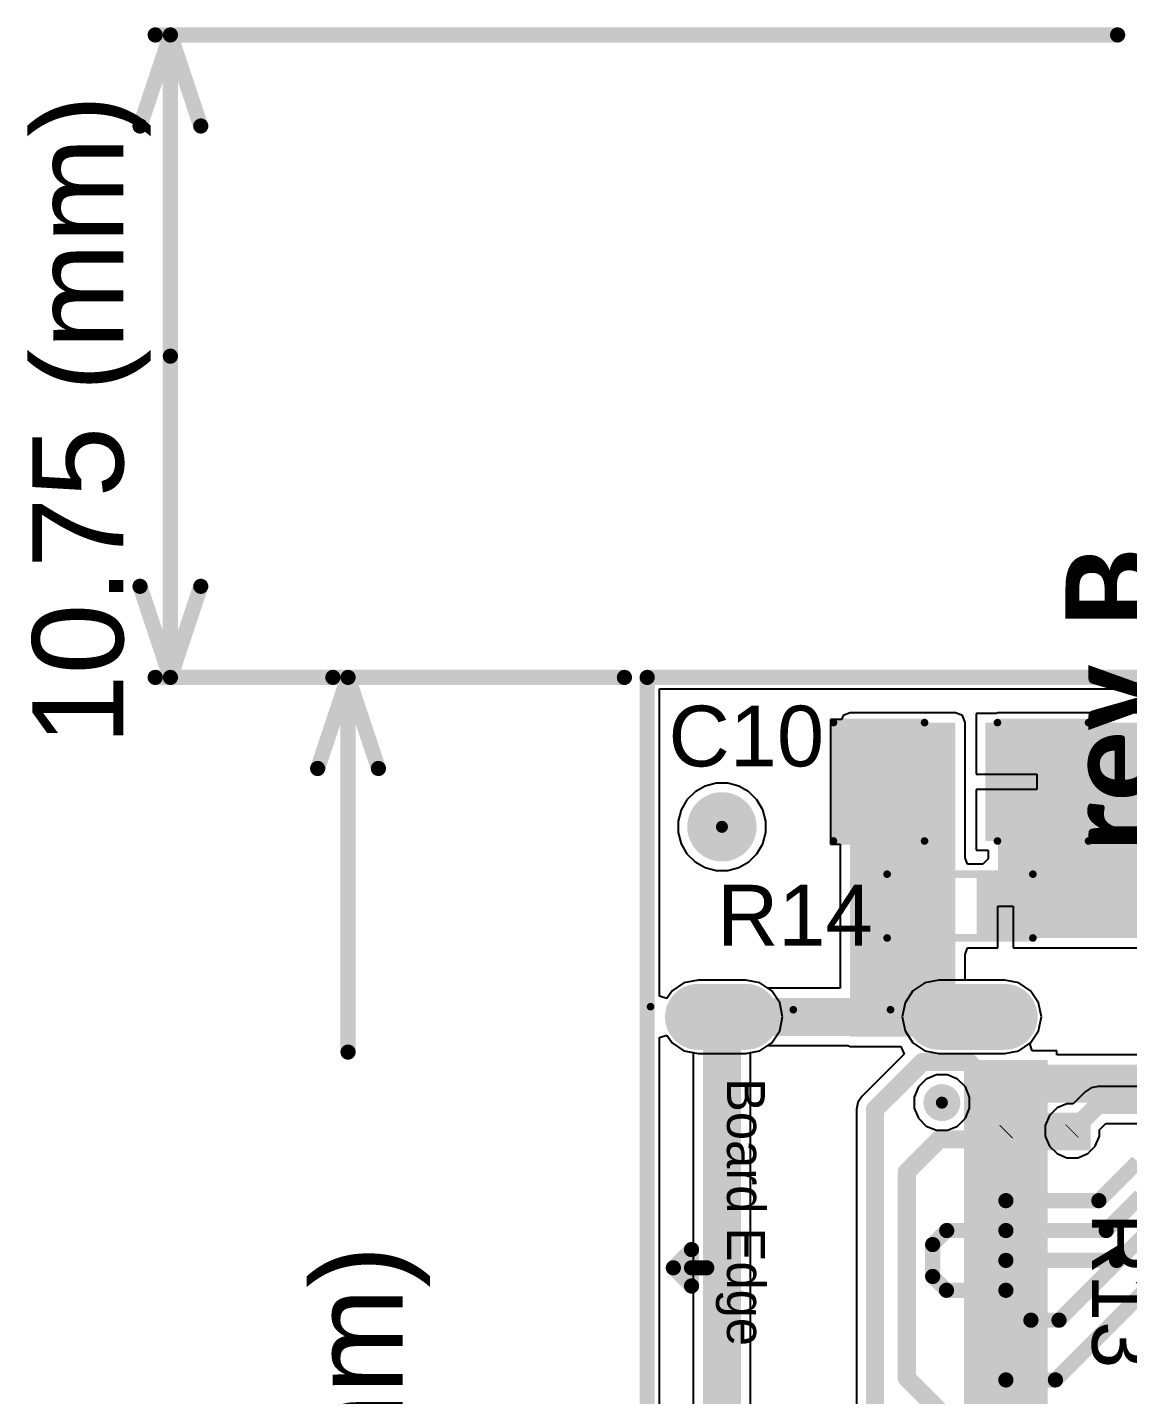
# Model space of a CAD drawing. Header units: millimetres. Extents: x -0.42 to 2.4, y -0.33 to 1.81.
# Drawn here: x -0.408 to 0.316, y 0.56 to 1.461 of the extents above; entities that cross this region are included whole.
import ezdxf

# ---------------------------------------------------------------- set-up
doc = ezdxf.new("R2010")
doc.units = ezdxf.units.MM
doc.header["$MEASUREMENT"] = 0
for name, color, linetype in [('BottomLayer', 5, 'Continuous'), ('BottomSolder', 6, 'Continuous'), ('Mechanical1', 6, 'Continuous'), ('Mechanical2', 216, 'Continuous'), ('MultiLayer', 9, 'Continuous'), ('PadHoleLayer', 156, 'Continuous'), ('TopLayer', 1, 'Continuous'), ('TopOverlay', 2, 'Continuous'), ('TopPaste', 8, 'Continuous'), ('TopSolder', 216, 'Continuous'), ('ViaHoleLayer', 16, 'Continuous')]:
    doc.layers.add(name, color=color, linetype=linetype)
doc.styles.add('Arial', font='', dxfattribs={"height": 0.2})
doc.styles.add('Calibri', font='', dxfattribs={"height": 0.2})
doc.styles.get('Arial').set_extended_font_data('Arial')
doc.styles.get('Calibri').set_extended_font_data('Calibri', bold=True)

# ---------------------------------------------------------------- blocks, each defined once
blk = doc.blocks.new('R___0603_21')
at = {"layer": 'TopLayer'}
for points in [[(-0.015, 0.0175), (-0.015, -0.0175), (-0.045, -0.0175), (-0.045, 0.0175)], [(0.045, 0.0175), (0.045, -0.0175), (0.015, -0.0175), (0.015, 0.0175)]]:
    blk.add_hatch(color=1, dxfattribs=at).paths.add_polyline_path(points)
at = {"layer": 'TopPaste'}
for points in [[(-0.015, 0.0175), (-0.015, -0.0175), (-0.045, -0.0175), (-0.045, 0.0175)], [(0.045, 0.0175), (0.045, -0.0175), (0.015, -0.0175), (0.015, 0.0175)]]:
    blk.add_hatch(color=8, dxfattribs=at).paths.add_polyline_path(points)
at = {"layer": 'TopSolder'}
for points in [[(-0.011, 0.0215), (-0.011, -0.0215), (-0.049, -0.0215), (-0.049, 0.0215)], [(0.049, 0.0215), (0.049, -0.0215), (0.011, -0.0215), (0.011, 0.0215)]]:
    blk.add_hatch(color=216, dxfattribs=at).paths.add_polyline_path(points)
at = {"layer": 'TopOverlay', "const_width": 0.005}
for points in [[(-0.048, 0.021), (-0.048, -0.021)], [(0.048, 0.021), (-0.048, 0.021)], [(0.048, 0.021), (0.048, -0.021)], [(0.048, -0.021), (-0.048, -0.021)]]:
    blk.add_lwpolyline(points, dxfattribs=at)
at = {"layer": 'TopOverlay', "const_width": 0.0025}
for points in [[(-0.04925, 0.021, 1), (-0.04675, 0.021, 1)], [(-0.04925, 0.021, 1), (-0.04675, 0.021, 1)], [(0.04675, 0.021, 1), (0.04925, 0.021, 1)], [(0.04675, 0.021, 1), (0.04925, 0.021, 1)], [(-0.04925, -0.021, 1), (-0.04675, -0.021, 1)], [(-0.04925, -0.021, 1), (-0.04675, -0.021, 1)], [(0.04675, -0.021, 1), (0.04925, -0.021, 1)], [(0.04675, -0.021, 1), (0.04925, -0.021, 1)]]:
    blk.add_lwpolyline(points, format="xyb", close=True, dxfattribs=at)
blk = doc.blocks.new('TYPE_C_31_M_12__37')
at = {"layer": 'BottomLayer'}
h = blk.add_hatch(color=5, dxfattribs=at)
edge = h.paths.add_edge_path()
edge.add_arc((-0.04429, -0.00079), 0.01772, 0, 180)
edge.add_line((-0.06201, -0.00079), (-0.06201, -0.04409))
edge.add_arc((-0.04429, -0.04409), 0.01772, 180, 360)
edge.add_line((-0.02657, -0.04409), (-0.02657, -0.00079))
h = blk.add_hatch(color=5, dxfattribs=at)
edge = h.paths.add_edge_path()
edge.add_arc((0.29626, -0.04409), 0.01772, 180, 360)
edge.add_line((0.31398, -0.04409), (0.31398, -0.00079))
edge.add_arc((0.29626, -0.00079), 0.01772, 0, 180)
edge.add_line((0.27854, -0.00079), (0.27854, -0.04409))
h = blk.add_hatch(color=5, dxfattribs=at)
edge = h.paths.add_edge_path()
edge.add_arc((-0.04429, -0.20276), 0.01772, 180, 360)
edge.add_line((-0.02657, -0.20276), (-0.02657, -0.17126))
edge.add_arc((-0.04429, -0.17126), 0.01772, 0, 180)
edge.add_line((-0.06201, -0.17126), (-0.06201, -0.20276))
h = blk.add_hatch(color=5, dxfattribs=at)
edge = h.paths.add_edge_path()
edge.add_arc((0.29626, -0.20276), 0.01772, 180, 360)
edge.add_line((0.31398, -0.20276), (0.31398, -0.17126))
edge.add_arc((0.29626, -0.17126), 0.01772, 0, 180)
edge.add_line((0.27854, -0.17126), (0.27854, -0.20276))
at = {"layer": 'BottomSolder'}
h = blk.add_hatch(color=6, dxfattribs=at)
edge = h.paths.add_edge_path()
edge.add_arc((-0.04429, -0.00079), 0.02172, 0, 180)
edge.add_line((-0.06601, -0.00079), (-0.06601, -0.04409))
edge.add_arc((-0.04429, -0.04409), 0.02172, 180, 360)
edge.add_line((-0.02257, -0.04409), (-0.02257, -0.00079))
h = blk.add_hatch(color=6, dxfattribs=at)
edge = h.paths.add_edge_path()
edge.add_arc((0.29626, -0.04409), 0.02172, 180, 360)
edge.add_line((0.31798, -0.04409), (0.31798, -0.00079))
edge.add_arc((0.29626, -0.00079), 0.02172, 0, 180)
edge.add_line((0.27454, -0.00079), (0.27454, -0.04409))
h = blk.add_hatch(color=6, dxfattribs=at)
edge = h.paths.add_edge_path()
edge.add_arc((0.0122, -0.04213), 0.004, 0, 360)
h = blk.add_hatch(color=6, dxfattribs=at)
edge = h.paths.add_edge_path()
edge.add_arc((0.23976, -0.04213), 0.004, 0, 360)
h = blk.add_hatch(color=6, dxfattribs=at)
edge = h.paths.add_edge_path()
edge.add_arc((-0.04429, -0.20276), 0.02172, 180, 360)
edge.add_line((-0.02257, -0.20276), (-0.02257, -0.17126))
edge.add_arc((-0.04429, -0.17126), 0.02172, 0, 180)
edge.add_line((-0.06601, -0.17126), (-0.06601, -0.20276))
h = blk.add_hatch(color=6, dxfattribs=at)
edge = h.paths.add_edge_path()
edge.add_arc((0.29626, -0.20276), 0.02172, 180, 360)
edge.add_line((0.31798, -0.20276), (0.31798, -0.17126))
edge.add_arc((0.29626, -0.17126), 0.02172, 0, 180)
edge.add_line((0.27454, -0.17126), (0.27454, -0.20276))
at = {"layer": 'MultiLayer'}
h = blk.add_hatch(color=9, dxfattribs=at)
edge = h.paths.add_edge_path()
edge.add_arc((-0.04429, -0.00079), 0.01772, 0, 180)
edge.add_line((-0.06201, -0.00079), (-0.06201, -0.04409))
edge.add_arc((-0.04429, -0.04409), 0.01772, 180, 360)
edge.add_line((-0.02657, -0.04409), (-0.02657, -0.00079))
h = blk.add_hatch(color=9, dxfattribs=at)
edge = h.paths.add_edge_path()
edge.add_arc((0.29626, -0.04409), 0.01772, 180, 360)
edge.add_line((0.31398, -0.04409), (0.31398, -0.00079))
edge.add_arc((0.29626, -0.00079), 0.01772, 0, 180)
edge.add_line((0.27854, -0.00079), (0.27854, -0.04409))
h = blk.add_hatch(color=9, dxfattribs=at)
edge = h.paths.add_edge_path()
edge.add_arc((-0.04429, -0.20276), 0.01772, 180, 360)
edge.add_line((-0.02657, -0.20276), (-0.02657, -0.17126))
edge.add_arc((-0.04429, -0.17126), 0.01772, 0, 180)
edge.add_line((-0.06201, -0.17126), (-0.06201, -0.20276))
h = blk.add_hatch(color=9, dxfattribs=at)
edge = h.paths.add_edge_path()
edge.add_arc((0.29626, -0.20276), 0.01772, 180, 360)
edge.add_line((0.31398, -0.20276), (0.31398, -0.17126))
edge.add_arc((0.29626, -0.17126), 0.01772, 0, 180)
edge.add_line((0.27854, -0.17126), (0.27854, -0.20276))
at = {"layer": 'PadHoleLayer'}
h = blk.add_hatch(color=156, dxfattribs=at)
edge = h.paths.add_edge_path()
edge.add_arc((-0.04429, -0.04409), 0.01181, 180, 360)
edge.add_line((-0.03248, -0.04409), (-0.03248, -0.00079))
edge.add_arc((-0.04429, -0.00079), 0.01181, 0, 180)
edge.add_line((-0.0561, -0.00079), (-0.0561, -0.04409))
h = blk.add_hatch(color=156, dxfattribs=at)
edge = h.paths.add_edge_path()
edge.add_arc((0.29626, -0.04409), 0.01181, 180, 360)
edge.add_line((0.30807, -0.04409), (0.30807, -0.00079))
edge.add_arc((0.29626, -0.00079), 0.01181, 0, 180)
edge.add_line((0.28445, -0.00079), (0.28445, -0.04409))
h = blk.add_hatch(color=156, dxfattribs=at)
edge = h.paths.add_edge_path()
edge.add_arc((0.0122, -0.04213), 0.0122, 0, 360)
h = blk.add_hatch(color=156, dxfattribs=at)
edge = h.paths.add_edge_path()
edge.add_arc((0.23976, -0.04213), 0.0122, 0, 360)
h = blk.add_hatch(color=156, dxfattribs=at)
edge = h.paths.add_edge_path()
edge.add_arc((-0.04429, -0.20276), 0.01181, 180, 360)
edge.add_line((-0.03248, -0.20276), (-0.03248, -0.17126))
edge.add_arc((-0.04429, -0.17126), 0.01181, 0, 180)
edge.add_line((-0.0561, -0.17126), (-0.0561, -0.20276))
h = blk.add_hatch(color=156, dxfattribs=at)
edge = h.paths.add_edge_path()
edge.add_arc((0.29626, -0.20276), 0.01181, 180, 360)
edge.add_line((0.30807, -0.20276), (0.30807, -0.17126))
edge.add_arc((0.29626, -0.17126), 0.01181, 0, 180)
edge.add_line((0.28445, -0.17126), (0.28445, -0.20276))
at = {"layer": 'TopLayer'}
for points in [[(-0.01181, 0.02362), (0.01181, 0.02362), (0.01181, -0.02362), (-0.01181, -0.02362)], [(0.01969, 0.02362), (0.04331, 0.02362), (0.04331, -0.02362), (0.01969, -0.02362)], [(0.05118, 0.02362), (0.06299, 0.02362), (0.06299, -0.02362), (0.05118, -0.02362)], [(0.07087, 0.02362), (0.08268, 0.02362), (0.08268, -0.02362), (0.07087, -0.02362)], [(0.09055, 0.02362), (0.10236, 0.02362), (0.10236, -0.02362), (0.09055, -0.02362)], [(0.11024, 0.02362), (0.12205, 0.02362), (0.12205, -0.02362), (0.11024, -0.02362)], [(0.14173, -0.02362), (0.12992, -0.02362), (0.12992, 0.02362), (0.14173, 0.02362)], [(0.16142, -0.02362), (0.14961, -0.02362), (0.14961, 0.02362), (0.16142, 0.02362)], [(0.1811, -0.02362), (0.16929, -0.02362), (0.16929, 0.02362), (0.1811, 0.02362)], [(0.20079, -0.02362), (0.18898, -0.02362), (0.18898, 0.02362), (0.20079, 0.02362)], [(0.23228, -0.02362), (0.20866, -0.02362), (0.20866, 0.02362), (0.23228, 0.02362)], [(0.24016, 0.02362), (0.26378, 0.02362), (0.26378, -0.02362), (0.24016, -0.02362)]]:
    blk.add_hatch(color=1, dxfattribs=at).paths.add_polyline_path(points)
h = blk.add_hatch(color=1, dxfattribs=at)
edge = h.paths.add_edge_path()
edge.add_arc((-0.04429, -0.00079), 0.01772, 0, 180)
edge.add_line((-0.06201, -0.00079), (-0.06201, -0.04409))
edge.add_arc((-0.04429, -0.04409), 0.01772, 180, 360)
edge.add_line((-0.02657, -0.04409), (-0.02657, -0.00079))
h = blk.add_hatch(color=1, dxfattribs=at)
edge = h.paths.add_edge_path()
edge.add_arc((0.29626, -0.04409), 0.01772, 180, 360)
edge.add_line((0.31398, -0.04409), (0.31398, -0.00079))
edge.add_arc((0.29626, -0.00079), 0.01772, 0, 180)
edge.add_line((0.27854, -0.00079), (0.27854, -0.04409))
h = blk.add_hatch(color=1, dxfattribs=at)
edge = h.paths.add_edge_path()
edge.add_arc((-0.04429, -0.20276), 0.01772, 180, 360)
edge.add_line((-0.02657, -0.20276), (-0.02657, -0.17126))
edge.add_arc((-0.04429, -0.17126), 0.01772, 0, 180)
edge.add_line((-0.06201, -0.17126), (-0.06201, -0.20276))
h = blk.add_hatch(color=1, dxfattribs=at)
edge = h.paths.add_edge_path()
edge.add_arc((0.29626, -0.20276), 0.01772, 180, 360)
edge.add_line((0.31398, -0.20276), (0.31398, -0.17126))
edge.add_arc((0.29626, -0.17126), 0.01772, 0, 180)
edge.add_line((0.27854, -0.17126), (0.27854, -0.20276))
at = {"layer": 'TopPaste'}
for points in [[(-0.01181, 0.02362), (0.01181, 0.02362), (0.01181, -0.02362), (-0.01181, -0.02362)], [(0.01969, 0.02362), (0.04331, 0.02362), (0.04331, -0.02362), (0.01969, -0.02362)], [(0.05118, 0.02362), (0.06299, 0.02362), (0.06299, -0.02362), (0.05118, -0.02362)], [(0.07087, 0.02362), (0.08268, 0.02362), (0.08268, -0.02362), (0.07087, -0.02362)], [(0.09055, 0.02362), (0.10236, 0.02362), (0.10236, -0.02362), (0.09055, -0.02362)], [(0.11024, 0.02362), (0.12205, 0.02362), (0.12205, -0.02362), (0.11024, -0.02362)], [(0.14173, -0.02362), (0.12992, -0.02362), (0.12992, 0.02362), (0.14173, 0.02362)], [(0.16142, -0.02362), (0.14961, -0.02362), (0.14961, 0.02362), (0.16142, 0.02362)], [(0.1811, -0.02362), (0.16929, -0.02362), (0.16929, 0.02362), (0.1811, 0.02362)], [(0.20079, -0.02362), (0.18898, -0.02362), (0.18898, 0.02362), (0.20079, 0.02362)], [(0.23228, -0.02362), (0.20866, -0.02362), (0.20866, 0.02362), (0.23228, 0.02362)], [(0.24016, 0.02362), (0.26378, 0.02362), (0.26378, -0.02362), (0.24016, -0.02362)]]:
    blk.add_hatch(color=8, dxfattribs=at).paths.add_polyline_path(points)
at = {"layer": 'TopSolder'}
for points in [[(-0.01581, 0.02762), (0.01581, 0.02762), (0.01581, -0.02762), (-0.01581, -0.02762)], [(0.01569, 0.02762), (0.04731, 0.02762), (0.04731, -0.02762), (0.01569, -0.02762)], [(0.04718, 0.02762), (0.06699, 0.02762), (0.06699, -0.02762), (0.04718, -0.02762)], [(0.06687, 0.02762), (0.08668, 0.02762), (0.08668, -0.02762), (0.06687, -0.02762)], [(0.08655, 0.02762), (0.10636, 0.02762), (0.10636, -0.02762), (0.08655, -0.02762)], [(0.10624, 0.02762), (0.12605, 0.02762), (0.12605, -0.02762), (0.10624, -0.02762)], [(0.14573, -0.02762), (0.12592, -0.02762), (0.12592, 0.02762), (0.14573, 0.02762)], [(0.16542, -0.02762), (0.14561, -0.02762), (0.14561, 0.02762), (0.16542, 0.02762)], [(0.1851, -0.02762), (0.16529, -0.02762), (0.16529, 0.02762), (0.1851, 0.02762)], [(0.20479, -0.02762), (0.18498, -0.02762), (0.18498, 0.02762), (0.20479, 0.02762)], [(0.23628, -0.02762), (0.20466, -0.02762), (0.20466, 0.02762), (0.23628, 0.02762)], [(0.23616, 0.02762), (0.26778, 0.02762), (0.26778, -0.02762), (0.23616, -0.02762)]]:
    blk.add_hatch(color=216, dxfattribs=at).paths.add_polyline_path(points)
h = blk.add_hatch(color=216, dxfattribs=at)
edge = h.paths.add_edge_path()
edge.add_arc((-0.04429, -0.00079), 0.02172, 0, 180)
edge.add_line((-0.06601, -0.00079), (-0.06601, -0.04409))
edge.add_arc((-0.04429, -0.04409), 0.02172, 180, 360)
edge.add_line((-0.02257, -0.04409), (-0.02257, -0.00079))
h = blk.add_hatch(color=216, dxfattribs=at)
edge = h.paths.add_edge_path()
edge.add_arc((0.29626, -0.04409), 0.02172, 180, 360)
edge.add_line((0.31798, -0.04409), (0.31798, -0.00079))
edge.add_arc((0.29626, -0.00079), 0.02172, 0, 180)
edge.add_line((0.27454, -0.00079), (0.27454, -0.04409))
h = blk.add_hatch(color=216, dxfattribs=at)
edge = h.paths.add_edge_path()
edge.add_arc((0.0122, -0.04213), 0.004, 0, 360)
h = blk.add_hatch(color=216, dxfattribs=at)
edge = h.paths.add_edge_path()
edge.add_arc((0.23976, -0.04213), 0.004, 0, 360)
h = blk.add_hatch(color=216, dxfattribs=at)
edge = h.paths.add_edge_path()
edge.add_arc((-0.04429, -0.20276), 0.02172, 180, 360)
edge.add_line((-0.02257, -0.20276), (-0.02257, -0.17126))
edge.add_arc((-0.04429, -0.17126), 0.02172, 0, 180)
edge.add_line((-0.06601, -0.17126), (-0.06601, -0.20276))
h = blk.add_hatch(color=216, dxfattribs=at)
edge = h.paths.add_edge_path()
edge.add_arc((0.29626, -0.20276), 0.02172, 180, 360)
edge.add_line((0.31798, -0.20276), (0.31798, -0.17126))
edge.add_arc((0.29626, -0.17126), 0.02172, 0, 180)
edge.add_line((0.27454, -0.17126), (0.27454, -0.20276))
at = {"layer": 'TopOverlay'}
for points, const_width in [([(-0.049, -0.14), (-0.049, -0.076)], 0.005), ([(0.30097, -0.14), (0.30097, -0.076)], 0.005), ([(0.121, -0.207), (0.121, -0.197)], 0.01), ([(0.121, -0.219), (0.109, -0.207)], 0.01), ([(0.133, -0.207), (0.109, -0.207)], 0.01), ([(0.121, -0.219), (0.133, -0.207)], 0.01), ([(0.30297, -0.23402), (-0.051, -0.23402)], 0.005)]:
    blk.add_lwpolyline(points, dxfattribs=dict(at, const_width=const_width))
for points, const_width in [([(-0.05025, -0.076, 1), (-0.04775, -0.076, 1)], 0.0025), ([(0.29972, -0.076, 1), (0.30222, -0.076, 1)], 0.0025), ([(-0.05025, -0.14, 1), (-0.04775, -0.14, 1)], 0.0025), ([(0.29972, -0.14, 1), (0.30222, -0.14, 1)], 0.0025), ([(0.1185, -0.197, 1), (0.1235, -0.197, 1)], 0.005), ([(0.1065, -0.207, 1), (0.1115, -0.207, 1)], 0.005), ([(0.1065, -0.207, 1), (0.1115, -0.207, 1)], 0.005), ([(0.1185, -0.207, 1), (0.1235, -0.207, 1)], 0.005), ([(0.1305, -0.207, 1), (0.1355, -0.207, 1)], 0.005), ([(0.1305, -0.207, 1), (0.1355, -0.207, 1)], 0.005), ([(0.1185, -0.219, 1), (0.1235, -0.219, 1)], 0.005), ([(0.1185, -0.219, 1), (0.1235, -0.219, 1)], 0.005), ([(-0.05225, -0.23402, 1), (-0.04975, -0.23402, 1)], 0.0025), ([(0.30172, -0.23402, 1), (0.30422, -0.23402, 1)], 0.0025)]:
    blk.add_lwpolyline(points, format="xyb", close=True, dxfattribs=dict(at, const_width=const_width))
blk.add_text('Board Edge', height=0.025, dxfattribs=at).set_placement((-0.004, -0.18367))
blk = doc.blocks.new('C___1206_40')
at = {"layer": 'TopLayer'}
for points in [[(-0.08, 0.035), (-0.02, 0.035), (-0.02, -0.035), (-0.08, -0.035)], [(0.02, 0.035), (0.08, 0.035), (0.08, -0.035), (0.02, -0.035)]]:
    blk.add_hatch(color=1, dxfattribs=at).paths.add_polyline_path(points)
at = {"layer": 'TopPaste'}
for points in [[(-0.08, 0.035), (-0.02, 0.035), (-0.02, -0.035), (-0.08, -0.035)], [(0.02, 0.035), (0.08, 0.035), (0.08, -0.035), (0.02, -0.035)]]:
    blk.add_hatch(color=8, dxfattribs=at).paths.add_polyline_path(points)
at = {"layer": 'TopSolder'}
for points in [[(-0.084, 0.039), (-0.016, 0.039), (-0.016, -0.039), (-0.084, -0.039)], [(0.016, 0.039), (0.084, 0.039), (0.084, -0.039), (0.016, -0.039)]]:
    blk.add_hatch(color=216, dxfattribs=at).paths.add_polyline_path(points)
at = {"layer": 'TopOverlay', "const_width": 0.005}
for points in [[(-0.084, 0.039), (-0.024, 0.039)], [(-0.084, -0.039), (-0.084, 0.039)], [(0.024, 0.039), (0.084, 0.039)], [(0.084, -0.039), (0.084, 0.039)], [(-0.084, -0.039), (-0.024, -0.039)], [(0.024, -0.039), (0.084, -0.039)]]:
    blk.add_lwpolyline(points, dxfattribs=at)
at = {"layer": 'TopOverlay', "const_width": 0.0025}
for points in [[(-0.08525, 0.039, 1), (-0.08275, 0.039, 1)], [(-0.08525, 0.039, 1), (-0.08275, 0.039, 1)], [(-0.02525, 0.039, 1), (-0.02275, 0.039, 1)], [(0.02275, 0.039, 1), (0.02525, 0.039, 1)], [(0.08275, 0.039, 1), (0.08525, 0.039, 1)], [(0.08275, 0.039, 1), (0.08525, 0.039, 1)], [(-0.08525, -0.039, 1), (-0.08275, -0.039, 1)], [(-0.08525, -0.039, 1), (-0.08275, -0.039, 1)], [(-0.02525, -0.039, 1), (-0.02275, -0.039, 1)], [(0.02275, -0.039, 1), (0.02525, -0.039, 1)], [(0.08275, -0.039, 1), (0.08525, -0.039, 1)], [(0.08275, -0.039, 1), (0.08525, -0.039, 1)]]:
    blk.add_lwpolyline(points, format="xyb", close=True, dxfattribs=at)

msp = doc.modelspace()

# ---------------------------------------------------------------- hatches: boundary and pattern name
at = {"layer": 'BottomLayer'}
h = msp.add_hatch(color=5, dxfattribs=at)
edge = h.paths.add_edge_path()
edge.add_arc((0.28, 0.734), 0.01181, 0, 360)
at = {"layer": 'BottomSolder'}
h = msp.add_hatch(color=6, dxfattribs=at)
edge = h.paths.add_edge_path()
edge.add_arc((0.04921, 0.9342), 0.004, 0, 360)
h = msp.add_hatch(color=6, dxfattribs=at)
edge = h.paths.add_edge_path()
edge.add_arc((0.28, 0.734), 0.00591, 0, 360)
at = {"layer": 'PadHoleLayer'}
h = msp.add_hatch(color=156, dxfattribs=at)
edge = h.paths.add_edge_path()
edge.add_arc((0.04921, 0.9342), 0.02283, 0, 360)
at = {"layer": 'TopLayer'}
for points in [[(0.13366, 0.796), (0.203, 0.796), (0.203, 1.00286), (0.13366, 1.00286)], [(0.231, 0.861), (0.448, 0.861), (0.448, 1.00286), (0.231, 1.00286)], [(0.213, 0.7525), (0.3635, 0.7525), (0.3635, 0.7775), (0.213, 0.7775)], [(0.213, 0.721), (0.292, 0.721), (0.292, 0.746), (0.213, 0.746)]]:
    msp.add_hatch(color=1, dxfattribs=at).paths.add_polyline_path(points)
h = msp.add_hatch(color=1, dxfattribs=at)
edge = h.paths.add_edge_path()
edge.add_arc((0.28, 0.734), 0.01181, 0, 360)
at = {"layer": 'TopSolder'}
h = msp.add_hatch(color=216, dxfattribs=at)
edge = h.paths.add_edge_path()
edge.add_arc((0.04921, 0.9342), 0.004, 0, 360)
h = msp.add_hatch(color=216, dxfattribs=at)
edge = h.paths.add_edge_path()
edge.add_arc((0.28, 0.734), 0.00591, 0, 360)
at = {"layer": 'ViaHoleLayer'}
h = msp.add_hatch(color=16, dxfattribs=at)
edge = h.paths.add_edge_path()
edge.add_arc((0.28, 0.734), 0.00591, 0, 360)

# ---------------------------------------------------------------- linework, layer by layer
at = {"layer": 'BottomLayer'}
for p, q in [((0.008, 0.82259), (0.008, 1.025)), ((0.008, 1.025), (0.332, 1.025)), ((0.03151, 0.95728), (0.02614, 0.95191)), ((0.03808, 0.96107), (0.03151, 0.95728)), ((0.04542, 0.96304), (0.03808, 0.96107)), ((0.05301, 0.96304), (0.04542, 0.96304)), ((0.06034, 0.96107), (0.05301, 0.96304)), ((0.06692, 0.95728), (0.06034, 0.96107)), ((0.07229, 0.95191), (0.06692, 0.95728)), ((0.02614, 0.95191), (0.02234, 0.94533)), ((0.07608, 0.94533), (0.07229, 0.95191)), ((0.02234, 0.94533), (0.02038, 0.938)), ((0.02038, 0.938), (0.02038, 0.93041)), ((0.07805, 0.938), (0.07608, 0.94533)), ((0.07805, 0.93041), (0.07805, 0.938)), ((0.02038, 0.93041), (0.02234, 0.92308)), ((0.07608, 0.92308), (0.07805, 0.93041)), ((0.02234, 0.92308), (0.02614, 0.9165)), ((0.07229, 0.9165), (0.07608, 0.92308)), ((0.02614, 0.9165), (0.03151, 0.91113)), ((0.03151, 0.91113), (0.03808, 0.90734)), ((0.06034, 0.90734), (0.06692, 0.91113)), ((0.06692, 0.91113), (0.07229, 0.9165)), ((0.03808, 0.90734), (0.04542, 0.90537)), ((0.04542, 0.90537), (0.05301, 0.90537)), ((0.05301, 0.90537), (0.06034, 0.90734)), ((0.02421, 0.83135), (0.01637, 0.82611)), ((0.03346, 0.83319), (0.02421, 0.83135)), ((0.06496, 0.83319), (0.03346, 0.83319)), ((0.07421, 0.83135), (0.06496, 0.83319)), ((0.08206, 0.82611), (0.07421, 0.83135)), ((0.18287, 0.83135), (0.17503, 0.82611)), ((0.19213, 0.83319), (0.18287, 0.83135)), ((0.23543, 0.83319), (0.19213, 0.83319)), ((0.24469, 0.83135), (0.23543, 0.83319)), ((0.25253, 0.82611), (0.24469, 0.83135)), ((0.013, 0.82107), (0.008, 0.82259)), ((0.01637, 0.82611), (0.013, 0.82107)), ((0.0873, 0.81826), (0.08206, 0.82611)), ((0.17503, 0.82611), (0.16979, 0.81826)), ((0.25777, 0.81826), (0.25253, 0.82611)), ((0.08914, 0.80901), (0.0873, 0.81826)), ((0.16979, 0.81826), (0.16794, 0.80901)), ((0.25961, 0.80901), (0.25777, 0.81826)), ((0.0873, 0.79975), (0.08914, 0.80901)), ((0.16794, 0.80901), (0.16979, 0.79975)), ((0.25777, 0.79975), (0.25961, 0.80901)), ((0.008, 0.79543), (0.013, 0.79695)), ((0.008, 0.48203), (0.008, 0.79543)), ((0.013, 0.79695), (0.01637, 0.79191)), ((0.08206, 0.79191), (0.0873, 0.79975)), ((0.16979, 0.79975), (0.17503, 0.79191)), ((0.25253, 0.79191), (0.25777, 0.79975)), ((0.01637, 0.79191), (0.02421, 0.78667)), ((0.02421, 0.78667), (0.03346, 0.78483)), ((0.03346, 0.78483), (0.06496, 0.78483)), ((0.06496, 0.78483), (0.07421, 0.78667)), ((0.07421, 0.78667), (0.08206, 0.79191)), ((0.17503, 0.79191), (0.18287, 0.78667)), ((0.18287, 0.78667), (0.19213, 0.78483)), ((0.19213, 0.78483), (0.23543, 0.78483)), ((0.23543, 0.78483), (0.24469, 0.78667)), ((0.24469, 0.78667), (0.25253, 0.79191)), ((0.18378, 0.76795), (0.17866, 0.76282)), ((0.19047, 0.77072), (0.18378, 0.76795)), ((0.19772, 0.77072), (0.19047, 0.77072)), ((0.20441, 0.76795), (0.19772, 0.77072)), ((0.20953, 0.76282), (0.20441, 0.76795)), ((0.17866, 0.76282), (0.17589, 0.75613)), ((0.2123, 0.75613), (0.20953, 0.76282)), ((0.28835, 0.75965), (0.28051, 0.75181)), ((0.29232, 0.7623), (0.28835, 0.75965)), ((0.297, 0.76324), (0.29232, 0.7623)), ((0.472, 0.76324), (0.297, 0.76324)), ((0.17589, 0.75613), (0.17589, 0.74889)), ((0.17589, 0.74889), (0.17866, 0.7422)), ((0.20953, 0.7422), (0.2123, 0.74889)), ((0.2123, 0.74889), (0.2123, 0.75613)), ((0.26991, 0.7491), (0.2649, 0.74409)), ((0.27646, 0.75181), (0.26991, 0.7491)), ((0.28051, 0.75181), (0.27646, 0.75181)), ((0.17866, 0.7422), (0.18378, 0.73708)), ((0.20441, 0.73708), (0.20953, 0.7422)), ((0.2649, 0.74409), (0.26219, 0.73754)), ((0.29781, 0.73451), (0.30207, 0.73876)), ((0.30207, 0.73876), (0.46693, 0.73876)), ((0.18378, 0.73708), (0.19047, 0.73431)), ((0.19047, 0.73431), (0.19772, 0.73431)), ((0.19772, 0.73431), (0.20441, 0.73708)), ((0.26219, 0.73754), (0.26219, 0.73046)), ((0.26219, 0.73046), (0.2649, 0.72391)), ((0.2951, 0.72391), (0.29781, 0.73046)), ((0.29781, 0.73046), (0.29781, 0.73451)), ((0.2649, 0.72391), (0.26991, 0.7189)), ((0.29009, 0.7189), (0.2951, 0.72391)), ((0.26991, 0.7189), (0.27646, 0.71619)), ((0.27646, 0.71619), (0.28354, 0.71619)), ((0.28354, 0.71619), (0.29009, 0.7189))]:
    msp.add_line(p, q, dxfattribs=at)
at = {"layer": 'BottomLayer', "const_width": 0.012}
for points in [[(0.28, 0.734), (0.297, 0.751)], [(0.297, 0.751), (0.472, 0.751)]]:
    msp.add_lwpolyline(points, dxfattribs=at)
at = {"layer": 'BottomLayer', "const_width": 0.006}
for points in [[(0.294, 0.751, 1), (0.3, 0.751, 1)], [(0.294, 0.751, 1), (0.3, 0.751, 1)], [(0.277, 0.734, 1), (0.283, 0.734, 1)]]:
    msp.add_lwpolyline(points, format="xyb", close=True, dxfattribs=at)
at = {"layer": 'Mechanical1', "const_width": 0.01}
for points in [[(-0.334, 1.39586), (-0.314, 1.45586)], [(-0.324, 1.45586), (0.3098, 1.45586)], [(-0.314, 1.45586), (-0.294, 1.39586)], [(-0.314, 1.24424), (-0.314, 1.45586)], [(-0.314, 1.03263), (-0.314, 1.24424)], [(-0.334, 1.09263), (-0.314, 1.03263)], [(-0.314, 1.03263), (-0.294, 1.09263)], [(-0.324, 1.03263), (-0.015, 1.03263)], [(-0.217, 0.97263), (-0.197, 1.03263)], [(-0.207, 1.03263), (-0.015, 1.03263)], [(-0.197, 1.03263), (-0.177, 0.97263)], [(-0.197, 0.78581), (-0.197, 1.03263)]]:
    msp.add_lwpolyline(points, dxfattribs=at)
at = {"layer": 'Mechanical1', "const_width": 0.005}
for points in [[(-0.3265, 1.45586, 1), (-0.3215, 1.45586, 1)], [(-0.3165, 1.45586, 1), (-0.3115, 1.45586, 1)], [(-0.3165, 1.45586, 1), (-0.3115, 1.45586, 1)], [(-0.3165, 1.45586, 1), (-0.3115, 1.45586, 1)], [(0.3073, 1.45586, 1), (0.3123, 1.45586, 1)], [(-0.3365, 1.39586, 1), (-0.3315, 1.39586, 1)], [(-0.2965, 1.39586, 1), (-0.2915, 1.39586, 1)], [(-0.3165, 1.24424, 1), (-0.3115, 1.24424, 1)], [(-0.3165, 1.24424, 1), (-0.3115, 1.24424, 1)], [(-0.3365, 1.09263, 1), (-0.3315, 1.09263, 1)], [(-0.2965, 1.09263, 1), (-0.2915, 1.09263, 1)], [(-0.3265, 1.03263, 1), (-0.3215, 1.03263, 1)], [(-0.3165, 1.03263, 1), (-0.3115, 1.03263, 1)], [(-0.3165, 1.03263, 1), (-0.3115, 1.03263, 1)], [(-0.3165, 1.03263, 1), (-0.3115, 1.03263, 1)], [(-0.2095, 1.03263, 1), (-0.2045, 1.03263, 1)], [(-0.1995, 1.03263, 1), (-0.1945, 1.03263, 1)], [(-0.1995, 1.03263, 1), (-0.1945, 1.03263, 1)], [(-0.1995, 1.03263, 1), (-0.1945, 1.03263, 1)], [(-0.0175, 1.03263, 1), (-0.0125, 1.03263, 1)], [(-0.0175, 1.03263, 1), (-0.0125, 1.03263, 1)], [(-0.2195, 0.97263, 1), (-0.2145, 0.97263, 1)], [(-0.1795, 0.97263, 1), (-0.1745, 0.97263, 1)], [(-0.1995, 0.78581, 1), (-0.1945, 0.78581, 1)]]:
    msp.add_lwpolyline(points, format="xyb", close=True, dxfattribs=at)
at = {"layer": 'Mechanical2', "const_width": 0.01}
for points in [[(0, -0.00083), (0, 1.03263)], [(0, 1.03263), (0.3248, 1.03263)]]:
    msp.add_lwpolyline(points, dxfattribs=at)
at = {"layer": 'Mechanical2', "const_width": 0.005}
msp.add_lwpolyline([(-0.0025, 1.03263, 1), (0.0025, 1.03263, 1)], format="xyb", close=True, dxfattribs=at)
msp.add_lwpolyline([(-0.0025, 1.03263, 1), (0.0025, 1.03263, 1)], format="xyb", close=True, dxfattribs=at)
at = {"layer": 'TopLayer'}
for p, q in [((0.008, 0.82259), (0.008, 1.025)), ((0.008, 1.025), (0.332, 1.025)), ((0.13366, 1.00935), (0.12907, 1.00745)), ((0.203, 1.00935), (0.13366, 1.00935)), ((0.20759, 1.00745), (0.203, 1.00935)), ((0.22981, 1.00886), (0.21666, 1.00886)), ((0.21666, 1.00886), (0.21666, 0.96886)), ((0.231, 1.00935), (0.22981, 1.00886)), ((0.35251, 1.00935), (0.231, 1.00935)), ((0.128, 1.00486), (0.12066, 1.00486)), ((0.12066, 1.00486), (0.12066, 0.92286)), ((0.12907, 1.00745), (0.128, 1.00486)), ((0.20949, 1.00286), (0.20759, 1.00745)), ((0.20949, 0.91388), (0.20949, 1.00286)), ((0.21666, 0.96886), (0.25666, 0.96886)), ((0.25666, 0.96886), (0.25666, 0.95886)), ((0.03151, 0.95728), (0.02614, 0.95191)), ((0.03808, 0.96107), (0.03151, 0.95728)), ((0.04542, 0.96304), (0.03808, 0.96107)), ((0.05301, 0.96304), (0.04542, 0.96304)), ((0.06034, 0.96107), (0.05301, 0.96304)), ((0.06692, 0.95728), (0.06034, 0.96107)), ((0.07229, 0.95191), (0.06692, 0.95728)), ((0.25666, 0.95886), (0.21666, 0.95886)), ((0.21666, 0.95886), (0.21666, 0.91886)), ((0.02614, 0.95191), (0.02234, 0.94533)), ((0.07608, 0.94533), (0.07229, 0.95191)), ((0.02234, 0.94533), (0.02038, 0.938)), ((0.02038, 0.938), (0.02038, 0.93041)), ((0.07805, 0.938), (0.07608, 0.94533)), ((0.07805, 0.93041), (0.07805, 0.938)), ((0.02038, 0.93041), (0.02234, 0.92308)), ((0.07608, 0.92308), (0.07805, 0.93041)), ((0.02234, 0.92308), (0.02614, 0.9165)), ((0.07229, 0.9165), (0.07608, 0.92308)), ((0.12066, 0.92286), (0.12717, 0.92286)), ((0.12717, 0.92286), (0.12717, 0.82787)), ((0.21666, 0.91886), (0.22451, 0.91886)), ((0.22451, 0.91886), (0.22451, 0.91304)), ((0.02614, 0.9165), (0.03151, 0.91113)), ((0.03151, 0.91113), (0.03808, 0.90734)), ((0.06034, 0.90734), (0.06692, 0.91113)), ((0.06692, 0.91113), (0.07229, 0.9165)), ((0.211, 0.9095), (0.20949, 0.91388)), ((0.22451, 0.91304), (0.22097, 0.9095)), ((0.03808, 0.90734), (0.04542, 0.90537)), ((0.04542, 0.90537), (0.05301, 0.90537)), ((0.05301, 0.90537), (0.06034, 0.90734)), ((0.22097, 0.9095), (0.211, 0.9095)), ((0.231, 0.8545), (0.231, 0.882)), ((0.231, 0.882), (0.241, 0.882)), ((0.241, 0.882), (0.241, 0.8545)), ((0.20949, 0.85012), (0.211, 0.8545)), ((0.20949, 0.83319), (0.20949, 0.85012)), ((0.211, 0.8545), (0.21449, 0.8545)), ((0.21449, 0.8545), (0.231, 0.8545)), ((0.241, 0.8545), (0.261, 0.8545)), ((0.261, 0.8545), (0.261, 0.85451)), ((0.261, 0.85451), (0.448, 0.85451)), ((0.02421, 0.83135), (0.01637, 0.82611)), ((0.03346, 0.83319), (0.02421, 0.83135)), ((0.06496, 0.83319), (0.03346, 0.83319)), ((0.07421, 0.83135), (0.06496, 0.83319)), ((0.07942, 0.82787), (0.07421, 0.83135)), ((0.23543, 0.83319), (0.20949, 0.83319)), ((0.24469, 0.83135), (0.23543, 0.83319)), ((0.25253, 0.82611), (0.24469, 0.83135)), ((0.013, 0.82107), (0.008, 0.82259)), ((0.01637, 0.82611), (0.013, 0.82107)), ((0.12717, 0.82787), (0.07942, 0.82787)), ((0.25777, 0.81826), (0.25253, 0.82611)), ((0.25961, 0.80901), (0.25777, 0.81826)), ((0.25777, 0.79975), (0.25961, 0.80901)), ((0.008, 0.79543), (0.013, 0.79695)), ((0.008, 0.48203), (0.008, 0.79543)), ((0.013, 0.79695), (0.01637, 0.79191)), ((0.25253, 0.79191), (0.25777, 0.79975)), ((0.01637, 0.79191), (0.02421, 0.78667)), ((0.02421, 0.78667), (0.03035, 0.78545)), ((0.03035, 0.78545), (0.03035, 0.49202)), ((0.06807, 0.78545), (0.07421, 0.78667)), ((0.06807, 0.49202), (0.06807, 0.78545)), ((0.07421, 0.78667), (0.07942, 0.79015)), ((0.07942, 0.79015), (0.13212, 0.79015)), ((0.13212, 0.79015), (0.13366, 0.78951)), ((0.13366, 0.78951), (0.16713, 0.78951)), ((0.1692, 0.78451), (0.14135, 0.75665)), ((0.16713, 0.78951), (0.1692, 0.78451)), ((0.25196, 0.79153), (0.25253, 0.79191)), ((0.25348, 0.78653), (0.25196, 0.79153)), ((0.26984, 0.78653), (0.25348, 0.78653)), ((0.26984, 0.78399), (0.26984, 0.78653)), ((0.34978, 0.78399), (0.26984, 0.78399)), ((0.14135, 0.75665), (0.1387, 0.75268)), ((0.1387, 0.75268), (0.13776, 0.748)), ((0.13776, 0.748), (0.13776, 0.529))]:
    msp.add_line(p, q, dxfattribs=at)
for points, const_width in [([(0.26766, 0.96386), (0.26773, 0.96393)], 0.025), ([(0.26773, 0.96393), (0.40776, 0.96393)], 0.025), ([(0.04921, 0.46846), (0.04921, 0.80901)], 0.025), ([(0.04921, 0.80901), (0.21378, 0.80901)], 0.025), ([(0.15, 0.748), (0.18129, 0.77929)], 0.012), ([(0.18129, 0.77929), (0.21157, 0.77929)], 0.012), ([(0.21157, 0.77929), (0.2186, 0.77226)], 0.012), ([(0.2186, 0.77053), (0.2186, 0.77226)], 0.012), ([(0.2186, 0.77053), (0.22441, 0.76472)], 0.012), ([(0.15, 0.529), (0.15, 0.748)], 0.012), ([(0.23131, 0.72831), (0.23622, 0.73322)], 0.012), ([(0.23622, 0.73322), (0.23661, 0.73361)], 0.012), ([(0.27961, 0.73361), (0.28, 0.734)], 0.012), ([(0.171, 0.707), (0.19231, 0.72831)], 0.012), ([(0.19231, 0.72831), (0.23131, 0.72831)], 0.012), ([(0.171, 0.571), (0.171, 0.707)], 0.012), ([(0.29745, 0.68795), (0.323, 0.7135)], 0.01), ([(0.30226, 0.66826), (0.325, 0.691)], 0.01), ([(0.23622, 0.68795), (0.29745, 0.68795)], 0.01), ([(0.188, 0.659), (0.19726, 0.66826)], 0.01), ([(0.19726, 0.66826), (0.23622, 0.66826)], 0.01), ([(0.23622, 0.66826), (0.30226, 0.66826)], 0.01), ([(0.2712, 0.6092), (0.326, 0.664)], 0.01), ([(0.188, 0.638), (0.188, 0.659)], 0.01), ([(0.23622, 0.64858), (0.30916, 0.64858)], 0.01), ([(0.188, 0.638), (0.19711, 0.62889)], 0.01), ([(0.26883, 0.56983), (0.3365, 0.6375)], 0.01), ([(0.19711, 0.62889), (0.23622, 0.62889)], 0.01), ([(0.25271, 0.6092), (0.2712, 0.6092)], 0.01), ([(0.171, 0.571), (0.19284, 0.54916)], 0.012), ([(0.23622, 0.56983), (0.26883, 0.56983)], 0.01)]:
    msp.add_lwpolyline(points, dxfattribs=dict(at, const_width=const_width))
for points, const_width in [([(0.26141, 0.96386, 1), (0.27391, 0.96386, 1)], 0.0125), ([(0.26148, 0.96393, 1), (0.27398, 0.96393, 1)], 0.0125), ([(0.26148, 0.96393, 1), (0.27398, 0.96393, 1)], 0.0125), ([(0.04296, 0.80901, 1), (0.05546, 0.80901, 1)], 0.0125), ([(0.04296, 0.80901, 1), (0.05546, 0.80901, 1)], 0.0125), ([(0.20753, 0.80901, 1), (0.22003, 0.80901, 1)], 0.0125), ([(0.17829, 0.77929, 1), (0.18429, 0.77929, 1)], 0.006), ([(0.17829, 0.77929, 1), (0.18429, 0.77929, 1)], 0.006), ([(0.20857, 0.77929, 1), (0.21457, 0.77929, 1)], 0.006), ([(0.20857, 0.77929, 1), (0.21457, 0.77929, 1)], 0.006), ([(0.2156, 0.77226, 1), (0.2216, 0.77226, 1)], 0.006), ([(0.2156, 0.77226, 1), (0.2216, 0.77226, 1)], 0.006), ([(0.2156, 0.77053, 1), (0.2216, 0.77053, 1)], 0.006), ([(0.2156, 0.77053, 1), (0.2216, 0.77053, 1)], 0.006), ([(0.22141, 0.76472, 1), (0.22741, 0.76472, 1)], 0.006), ([(0.147, 0.748, 1), (0.153, 0.748, 1)], 0.006), ([(0.147, 0.748, 1), (0.153, 0.748, 1)], 0.006), ([(0.23322, 0.73322, 1), (0.23922, 0.73322, 1)], 0.006), ([(0.23322, 0.73322, 1), (0.23922, 0.73322, 1)], 0.006), ([(0.23361, 0.73361, 1), (0.23961, 0.73361, 1)], 0.006), ([(0.27661, 0.73361, 1), (0.28261, 0.73361, 1)], 0.006), ([(0.277, 0.734, 1), (0.283, 0.734, 1)], 0.006), ([(0.18931, 0.72831, 1), (0.19531, 0.72831, 1)], 0.006), ([(0.18931, 0.72831, 1), (0.19531, 0.72831, 1)], 0.006), ([(0.22831, 0.72831, 1), (0.23431, 0.72831, 1)], 0.006), ([(0.22831, 0.72831, 1), (0.23431, 0.72831, 1)], 0.006), ([(0.168, 0.707, 1), (0.174, 0.707, 1)], 0.006), ([(0.168, 0.707, 1), (0.174, 0.707, 1)], 0.006), ([(0.23372, 0.68795, 1), (0.23872, 0.68795, 1)], 0.005), ([(0.29495, 0.68795, 1), (0.29995, 0.68795, 1)], 0.005), ([(0.29495, 0.68795, 1), (0.29995, 0.68795, 1)], 0.005), ([(0.19476, 0.66826, 1), (0.19976, 0.66826, 1)], 0.005), ([(0.19476, 0.66826, 1), (0.19976, 0.66826, 1)], 0.005), ([(0.23372, 0.66826, 1), (0.23872, 0.66826, 1)], 0.005), ([(0.23372, 0.66826, 1), (0.23872, 0.66826, 1)], 0.005), ([(0.29976, 0.66826, 1), (0.30476, 0.66826, 1)], 0.005), ([(0.29976, 0.66826, 1), (0.30476, 0.66826, 1)], 0.005), ([(0.1855, 0.659, 1), (0.1905, 0.659, 1)], 0.005), ([(0.1855, 0.659, 1), (0.1905, 0.659, 1)], 0.005), ([(0.23372, 0.64858, 1), (0.23872, 0.64858, 1)], 0.005), ([(0.30666, 0.64858, 1), (0.31166, 0.64858, 1)], 0.005), ([(0.1855, 0.638, 1), (0.1905, 0.638, 1)], 0.005), ([(0.1855, 0.638, 1), (0.1905, 0.638, 1)], 0.005), ([(0.19461, 0.62889, 1), (0.19961, 0.62889, 1)], 0.005), ([(0.19461, 0.62889, 1), (0.19961, 0.62889, 1)], 0.005), ([(0.23372, 0.62889, 1), (0.23872, 0.62889, 1)], 0.005), ([(0.25021, 0.6092, 1), (0.25521, 0.6092, 1)], 0.005), ([(0.2687, 0.6092, 1), (0.2737, 0.6092, 1)], 0.005), ([(0.2687, 0.6092, 1), (0.2737, 0.6092, 1)], 0.005), ([(0.168, 0.571, 1), (0.174, 0.571, 1)], 0.006), ([(0.168, 0.571, 1), (0.174, 0.571, 1)], 0.006), ([(0.23372, 0.56983, 1), (0.23872, 0.56983, 1)], 0.005), ([(0.26633, 0.56983, 1), (0.27133, 0.56983, 1)], 0.005), ([(0.26633, 0.56983, 1), (0.27133, 0.56983, 1)], 0.005)]:
    msp.add_lwpolyline(points, format="xyb", close=True, dxfattribs=dict(at, const_width=const_width))

# ---------------------------------------------------------------- block references
msp.add_blockref('C___1206_40', (0.20666, 0.96386))
for name, p, rotation in [('R___0603_21', (0.206, 0.882), 180), ('TYPE_C_31_M_12__37', (0.23622, 0.76472), 270)]:
    msp.add_blockref(name, p, dxfattribs=dict(rotation=rotation))

# ---------------------------------------------------------------- texts
at = {"layer": 'Mechanical1', "style": 'Arial'}
for s, p in [('10.75 (mm)', (-0.345, 0.988)), ('26.25 (mm)', (-0.16101, 0.22998))]:
    msp.add_text(s, height=0.06, rotation=90, dxfattribs=at).set_placement(p)
at = {"layer": 'TopOverlay'}
for s, height, rotation, style, p in [('rev.B', 0.06, 90, 'Calibri', (0.33547, 0.918)), ('R13', 0.04, 270, 'Arial', (0.29301, 0.67998))]:
    msp.add_text(s, height=height, rotation=rotation, dxfattribs=dict(at, style=style)).set_placement(p)
at = {"layer": 'TopOverlay', "style": 'Arial'}
for s, p in [('C10', (0.01402, 0.97401)), ('R14', (0.04602, 0.85601))]:
    msp.add_text(s, height=0.04, dxfattribs=at).set_placement(p)

doc.saveas('drawing.dxf')
